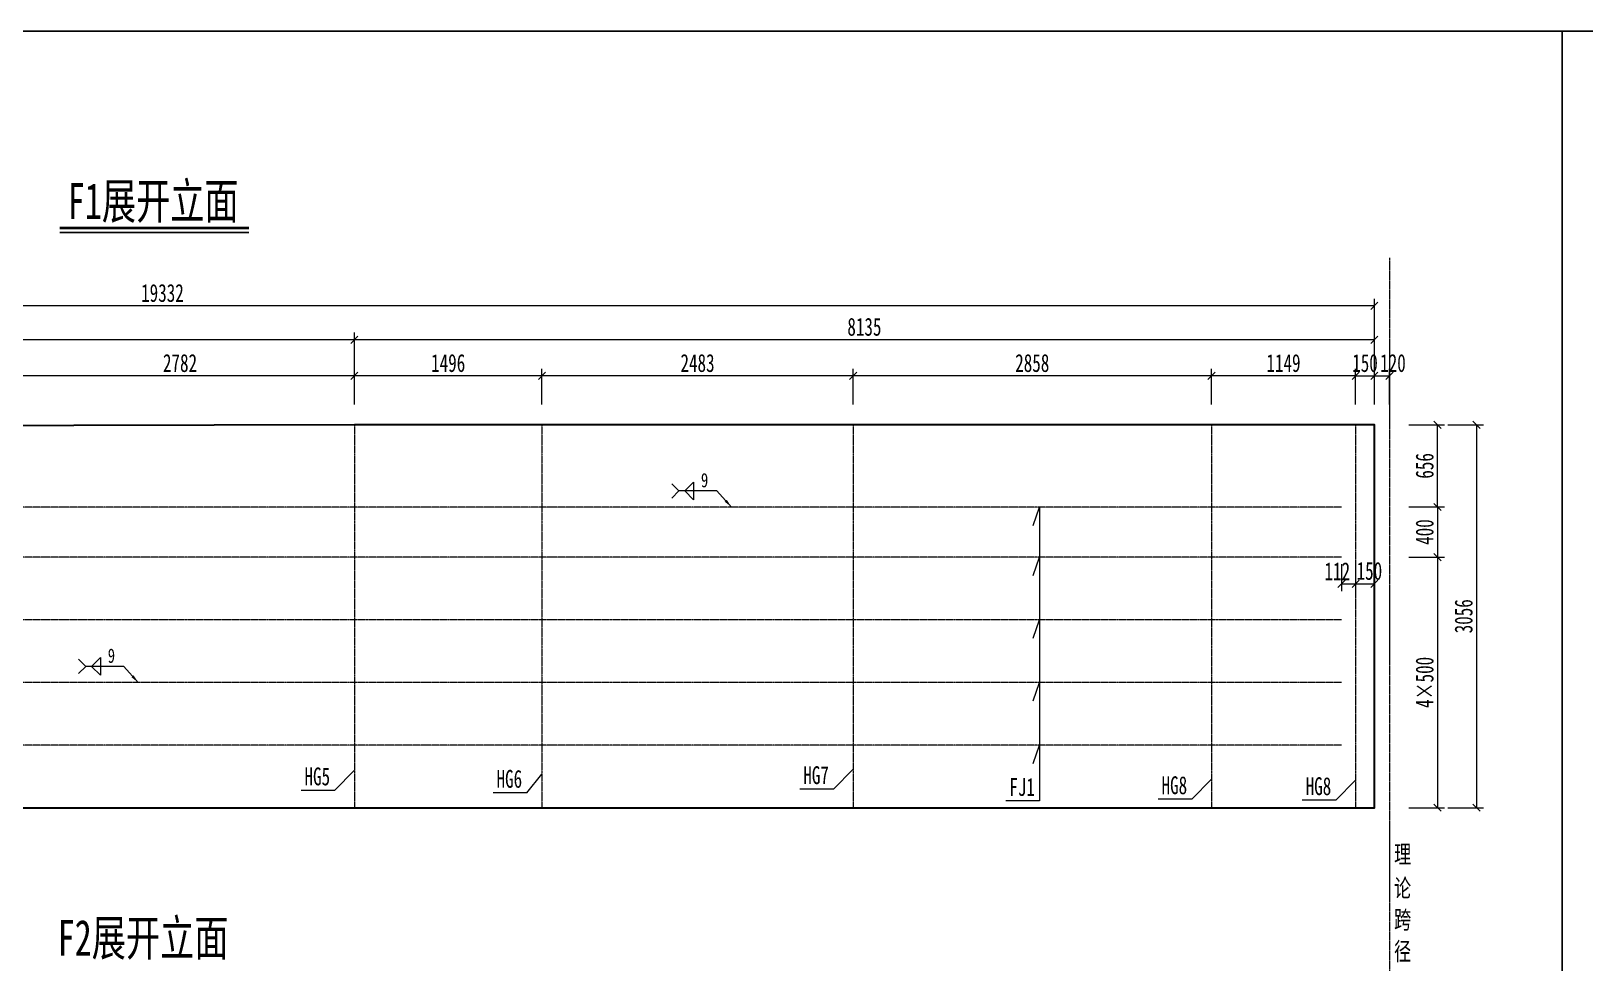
# Model space of a CAD drawing. Header units: millimetres. Extents: x -89049 to 410567, y -307459 to -100425.
# Drawn here: x 288354 to 300748, y -146071 to -138634 of the extents above; entities that cross this region are included whole.
import ezdxf
from ezdxf.enums import TextEntityAlignment as Align

# ---------------------------------------------------------------- set-up
doc = ezdxf.new("R2010")
doc.units = ezdxf.units.MM
doc.linetypes.add('CENTER2', pattern=[28.575, 19.05, -3.175, 3.175, -3.175])
doc.linetypes.add('DASHED', pattern=[0.75, 0.5, -0.25])
doc.layers.get('Defpoints').update_dxf_attribs({"color": 8})
for name, color, linetype, lineweight in [('Dim', 4, 'Continuous', 15), ('中心线', 2, 'CENTER2', 15), ('文字', 7, 'Continuous', 15), ('标注线及字体', 2, 'Continuous', 15), ('桥 构造粗实', 1, 'Continuous', 30), ('细实线', 4, 'Continuous', 15), ('虚线', 7, 'DASHED', 13)]:
    doc.layers.add(name, color=color, linetype=linetype, lineweight=lineweight)
doc.layers.add('Text', color=4, linetype='Continuous')
doc.styles.add('111', font='', dxfattribs={"width": 0.7})
doc.styles.add('BM_Dim', font='', dxfattribs={"width": 0.85})
doc.styles.add('SMEDI', font='', dxfattribs={"width": 0.75})
doc.styles.get("Standard").update_dxf_attribs({"font": ''})
doc.styles.get('111').set_extended_font_data('仿宋_GB2312')
doc.styles.get('BM_Dim').set_extended_font_data('仿宋_GB2312')
doc.styles.get('SMEDI').set_extended_font_data('仿宋_GB2312')
doc.styles.get('Standard').set_extended_font_data('仿宋_GB2312')
doc.dimstyles.new('200', dxfattribs={"dimscale": 0, "dimtxt": 2.5, "dimasz": 1, "dimexe": 1, "dimexo": 1, "dimgap": 0.6, "dimtad": 1, "dimdec": 0, "dimdsep": 46, "dimtxsty": '111', "dimblk": 'OBLIQUE', "dimcen": 0, "dimclrd": 4, "dimclre": 4, "dimclrt": 4, "dimadec": 1, "dimazin": 2, "dimtfac": 1, "dimtdec": 0, "dimtix": 1, "dimtmove": 2, "dimatfit": 3, "dimfxl": 4, "dimfxlon": 1, "dimtolj": 1, "dimlwd": -1, "dimlwe": -1, "dimarcsym": 0})
doc.dimstyles.new('MSteel_1.0_1.0', dxfattribs={"dimtxt": 3, "dimasz": 1.2, "dimexe": 1, "dimexo": 1, "dimgap": 1, "dimtad": 3, "dimtoh": 1, "dimdec": 0, "dimzin": 0, "dimdsep": 46, "dimtxsty": 'Standard', "dimblk": 'ARCHTICK', "dimcen": 0.09, "dimclrd": 3, "dimclre": 3, "dimadec": 0, "dimazin": 0, "dimtfac": 1, "dimtdec": 4, "dimtofl": 0, "dimtmove": 0, "dimatfit": 3, "dimfxl": 1, "dimtolj": 1, "dimtzin": 0, "dimarcsym": 0})

# ---------------------------------------------------------------- blocks, each defined once
blk = doc.blocks.new('_Oblique')
at = {"color": 0, "linetype": 'ByBlock', "lineweight": -2}
blk.add_line((-0.5, -0.5), (0.5, 0.5), dxfattribs=at)
blk = doc.blocks.new('*D4307')
at = {"layer": 'Defpoints', "color": 0, "transparency": 16777216}
for p in [(297769, -141386), (297769, -141815), (298919, -141801)]:
    blk.add_point(p, dxfattribs=at)
at = {"layer": '细实线', "color": 4, "transparency": 16777216}
for p, q in [((297769, -141615), (297769, -141329)), ((298919, -141386), (297769, -141386)), ((298919, -141615), (298919, -141329))]:
    blk.add_line(p, q, dxfattribs=at)
at = {"layer": '细实线', "color": 4, "transparency": 16777216, "xscale": 57.14285714285715, "yscale": 57.14285714285715, "zscale": 57.14285714285715, "rotation": 180}
blk.add_blockref('_Oblique', (297769, -141386), dxfattribs=at)
at = {"layer": '细实线', "color": 4, "transparency": 16777216, "xscale": 57.14285714285715, "yscale": 57.14285714285715, "zscale": 57.14285714285715}
blk.add_blockref('_Oblique', (298919, -141386), dxfattribs=at)
at = {"layer": '细实线', "color": 4, "transparency": 16777216, "insert": (298344, -141284), "char_height": 142.9, "attachment_point": 5, "style": '111'}
blk.add_mtext('\\A1;1149', dxfattribs=at)
blk = doc.blocks.new('*D4308')
at = {"layer": 'Defpoints', "color": 0, "transparency": 16777216}
for p in [(299189, -141386), (299069, -142006), (299189, -142182)]:
    blk.add_point(p, dxfattribs=at)
at = {"layer": '细实线', "color": 4, "transparency": 16777216}
for p, q in [((299069, -141615), (299069, -141329)), ((299069, -141386), (299189, -141386)), ((299189, -141615), (299189, -141329))]:
    blk.add_line(p, q, dxfattribs=at)
at = {"layer": '细实线', "color": 4, "transparency": 16777216, "xscale": 57.14285714285715, "yscale": 57.14285714285715, "zscale": 57.14285714285715, "rotation": 180}
blk.add_blockref('_Oblique', (299069, -141386), dxfattribs=at)
at = {"layer": '细实线', "color": 4, "transparency": 16777216, "xscale": 57.14285714285715, "yscale": 57.14285714285715, "zscale": 57.14285714285715}
blk.add_blockref('_Oblique', (299189, -141386), dxfattribs=at)
at = {"layer": '细实线', "color": 4, "transparency": 16777216, "insert": (299217, -141284), "char_height": 142.9, "attachment_point": 5, "style": '111'}
blk.add_mtext('\\A1;120', dxfattribs=at)
blk = doc.blocks.new('*D4309')
at = {"layer": 'Defpoints', "color": 0, "transparency": 16777216}
for p in [(294912, -141386), (294912, -141721), (297769, -141815)]:
    blk.add_point(p, dxfattribs=at)
at = {"layer": '细实线', "color": 4, "transparency": 16777216}
for p, q in [((294912, -141615), (294912, -141329)), ((297769, -141386), (294912, -141386)), ((297769, -141615), (297769, -141329))]:
    blk.add_line(p, q, dxfattribs=at)
at = {"layer": '细实线', "color": 4, "transparency": 16777216, "xscale": 57.14285714285715, "yscale": 57.14285714285715, "zscale": 57.14285714285715, "rotation": 180}
blk.add_blockref('_Oblique', (294912, -141386), dxfattribs=at)
at = {"layer": '细实线', "color": 4, "transparency": 16777216, "xscale": 57.14285714285715, "yscale": 57.14285714285715, "zscale": 57.14285714285715}
blk.add_blockref('_Oblique', (297769, -141386), dxfattribs=at)
at = {"layer": '细实线', "color": 4, "transparency": 16777216, "insert": (296340, -141284), "char_height": 142.9, "attachment_point": 5, "style": '111'}
blk.add_mtext('\\A1;2858', dxfattribs=at)
blk = doc.blocks.new('*D4310')
at = {"layer": 'Defpoints', "color": 0, "transparency": 16777216}
for p in [(292429, -141386), (292429, -141696), (294912, -141721)]:
    blk.add_point(p, dxfattribs=at)
at = {"layer": '细实线', "color": 4, "transparency": 16777216}
for p, q in [((292429, -141615), (292429, -141329)), ((294912, -141386), (292429, -141386)), ((294912, -141615), (294912, -141329))]:
    blk.add_line(p, q, dxfattribs=at)
at = {"layer": '细实线', "color": 4, "transparency": 16777216, "xscale": 57.14285714285715, "yscale": 57.14285714285715, "zscale": 57.14285714285715, "rotation": 180}
blk.add_blockref('_Oblique', (292429, -141386), dxfattribs=at)
at = {"layer": '细实线', "color": 4, "transparency": 16777216, "xscale": 57.14285714285715, "yscale": 57.14285714285715, "zscale": 57.14285714285715}
blk.add_blockref('_Oblique', (294912, -141386), dxfattribs=at)
at = {"layer": '细实线', "color": 4, "transparency": 16777216, "insert": (293670, -141284), "char_height": 142.9, "attachment_point": 5, "style": '111'}
blk.add_mtext('\\A1;2483', dxfattribs=at)
blk = doc.blocks.new('*D4311')
at = {"layer": 'Defpoints', "color": 0, "transparency": 16777216}
for p in [(279736, -140827), (299069, -141683), (279736, -141803)]:
    blk.add_point(p, dxfattribs=at)
at = {"layer": '细实线', "color": 4, "transparency": 16777216}
for p, q in [((279736, -141056), (279736, -140770)), ((299069, -141056), (299069, -140770)), ((299069, -140827), (279736, -140827))]:
    blk.add_line(p, q, dxfattribs=at)
at = {"layer": '细实线', "color": 4, "transparency": 16777216, "xscale": 57.14285714285715, "yscale": 57.14285714285715, "zscale": 57.14285714285715, "rotation": 180}
blk.add_blockref('_Oblique', (279736, -140827), dxfattribs=at)
at = {"layer": '细实线', "color": 4, "transparency": 16777216, "xscale": 57.14285714285715, "yscale": 57.14285714285715, "zscale": 57.14285714285715}
blk.add_blockref('_Oblique', (299069, -140827), dxfattribs=at)
at = {"layer": '细实线', "color": 4, "transparency": 16777216, "insert": (289402, -140725), "char_height": 142.9, "attachment_point": 5, "style": '111'}
blk.add_mtext('\\A1;19332', dxfattribs=at)
blk = doc.blocks.new('*D4312')
at = {"layer": 'Defpoints', "color": 0, "transparency": 16777216}
for p in [(290933, -141386), (292429, -141696), (290933, -141876)]:
    blk.add_point(p, dxfattribs=at)
at = {"layer": '细实线', "color": 4, "transparency": 16777216}
for p, q in [((290933, -141615), (290933, -141329)), ((292429, -141386), (290933, -141386)), ((292429, -141615), (292429, -141329))]:
    blk.add_line(p, q, dxfattribs=at)
at = {"layer": '细实线', "color": 4, "transparency": 16777216, "xscale": 57.14285714285715, "yscale": 57.14285714285715, "zscale": 57.14285714285715, "rotation": 180}
blk.add_blockref('_Oblique', (290933, -141386), dxfattribs=at)
at = {"layer": '细实线', "color": 4, "transparency": 16777216, "xscale": 57.14285714285715, "yscale": 57.14285714285715, "zscale": 57.14285714285715}
blk.add_blockref('_Oblique', (292429, -141386), dxfattribs=at)
at = {"layer": '细实线', "color": 4, "transparency": 16777216, "insert": (291681, -141284), "char_height": 142.9, "attachment_point": 5, "style": '111'}
blk.add_mtext('\\A1;1496', dxfattribs=at)
blk = doc.blocks.new('*D4313')
at = {"layer": 'Defpoints', "color": 0, "transparency": 16777216}
for p in [(288151, -141386), (288151, -141840), (290933, -141876)]:
    blk.add_point(p, dxfattribs=at)
at = {"layer": '细实线', "color": 4, "transparency": 16777216}
for p, q in [((288151, -141615), (288151, -141329)), ((290933, -141386), (288151, -141386)), ((290933, -141615), (290933, -141329))]:
    blk.add_line(p, q, dxfattribs=at)
at = {"layer": '细实线', "color": 4, "transparency": 16777216, "xscale": 57.14285714285715, "yscale": 57.14285714285715, "zscale": 57.14285714285715, "rotation": 180}
blk.add_blockref('_Oblique', (288151, -141386), dxfattribs=at)
at = {"layer": '细实线', "color": 4, "transparency": 16777216, "xscale": 57.14285714285715, "yscale": 57.14285714285715, "zscale": 57.14285714285715}
blk.add_blockref('_Oblique', (290933, -141386), dxfattribs=at)
at = {"layer": '细实线', "color": 4, "transparency": 16777216, "insert": (289542, -141284), "char_height": 142.9, "attachment_point": 5, "style": '111'}
blk.add_mtext('\\A1;2782', dxfattribs=at)
blk = doc.blocks.new('*D4317')
at = {"layer": 'Defpoints', "color": 0, "transparency": 16777216}
for p in [(298807, -142432), (298807, -142832), (299572, -142832)]:
    blk.add_point(p, dxfattribs=at)
at = {"layer": '细实线', "color": 4, "transparency": 16777216}
for p, q in [((299343, -142432), (299629, -142432)), ((299572, -142432), (299572, -142832)), ((299343, -142832), (299629, -142832))]:
    blk.add_line(p, q, dxfattribs=at)
at = {"layer": '细实线', "color": 4, "transparency": 16777216, "xscale": 57.14285714285715, "yscale": 57.14285714285715, "zscale": 57.14285714285715}
for p, rotation in [((299572, -142432), 90), ((299572, -142832), 270)]:
    blk.add_blockref('_Oblique', p, dxfattribs=dict(at, rotation=rotation))
at = {"layer": '细实线', "color": 4, "transparency": 16777216, "insert": (299470, -142632), "char_height": 142.9, "attachment_point": 5, "rotation": 90, "style": '111'}
blk.add_mtext('\\A1;400', dxfattribs=at)
blk = doc.blocks.new('*D4318')
at = {"layer": 'Defpoints', "color": 0, "transparency": 16777216}
for p in [(298807, -142832), (298807, -144832), (299572, -144832)]:
    blk.add_point(p, dxfattribs=at)
at = {"layer": '细实线', "color": 4, "transparency": 16777216}
for p, q in [((299343, -142832), (299629, -142832)), ((299572, -142832), (299572, -144832)), ((299343, -144832), (299629, -144832))]:
    blk.add_line(p, q, dxfattribs=at)
at = {"layer": '细实线', "color": 4, "transparency": 16777216, "xscale": 57.14285714285715, "yscale": 57.14285714285715, "zscale": 57.14285714285715}
for p, rotation in [((299572, -142832), 90), ((299572, -144832), 270)]:
    blk.add_blockref('_Oblique', p, dxfattribs=dict(at, rotation=rotation))
at = {"layer": '细实线', "color": 4, "transparency": 16777216, "insert": (299470, -143832), "char_height": 142.9, "attachment_point": 5, "rotation": 90, "style": '111'}
blk.add_mtext('\\A1;4×500', dxfattribs=at)
blk = doc.blocks.new('*D4319')
at = {"layer": 'Defpoints', "color": 0, "transparency": 16777216}
for p in [(299069, -141776), (299069, -144832), (299883, -144832)]:
    blk.add_point(p, dxfattribs=at)
at = {"layer": '细实线', "color": 4, "transparency": 16777216}
for p, q in [((299655, -141776), (299940, -141776)), ((299883, -141776), (299883, -144832)), ((299655, -144832), (299940, -144832))]:
    blk.add_line(p, q, dxfattribs=at)
at = {"layer": '细实线', "color": 4, "transparency": 16777216, "xscale": 57.14285714285715, "yscale": 57.14285714285715, "zscale": 57.14285714285715}
for p, rotation in [((299883, -141776), 90), ((299883, -144832), 270)]:
    blk.add_blockref('_Oblique', p, dxfattribs=dict(at, rotation=rotation))
at = {"layer": '细实线', "color": 4, "transparency": 16777216, "insert": (299781, -143304), "char_height": 142.9, "attachment_point": 5, "rotation": 90, "style": '111'}
blk.add_mtext('\\A1;3056', dxfattribs=at)
blk = doc.blocks.new('*D4324')
at = {"layer": 'Defpoints', "color": 0, "transparency": 16777216}
for p in [(290933, -141098), (290933, -141776), (299069, -141822)]:
    blk.add_point(p, dxfattribs=at)
at = {"layer": '细实线', "color": 4, "transparency": 16777216}
for p, q in [((290933, -141326), (290933, -141040)), ((299069, -141326), (299069, -141040)), ((299069, -141098), (290933, -141098))]:
    blk.add_line(p, q, dxfattribs=at)
at = {"layer": '细实线', "color": 4, "transparency": 16777216, "xscale": 57.14285714285715, "yscale": 57.14285714285715, "zscale": 57.14285714285715, "rotation": 180}
blk.add_blockref('_Oblique', (290933, -141098), dxfattribs=at)
at = {"layer": '细实线', "color": 4, "transparency": 16777216, "xscale": 57.14285714285715, "yscale": 57.14285714285715, "zscale": 57.14285714285715}
blk.add_blockref('_Oblique', (299069, -141098), dxfattribs=at)
at = {"layer": '细实线', "color": 4, "transparency": 16777216, "insert": (295001, -140995), "char_height": 142.9, "attachment_point": 5, "style": '111'}
blk.add_mtext('\\A1;8135', dxfattribs=at)
blk = doc.blocks.new('*D4325')
at = {"layer": 'Defpoints', "color": 0, "transparency": 16777216}
for p in [(279736, -141098), (290933, -141776), (279736, -141803)]:
    blk.add_point(p, dxfattribs=at)
at = {"layer": '细实线', "color": 4, "transparency": 16777216}
for p, q in [((279736, -141326), (279736, -141040)), ((290933, -141326), (290933, -141040)), ((290933, -141098), (279736, -141098))]:
    blk.add_line(p, q, dxfattribs=at)
at = {"layer": '细实线', "color": 4, "transparency": 16777216, "xscale": 57.14285714285715, "yscale": 57.14285714285715, "zscale": 57.14285714285715, "rotation": 180}
blk.add_blockref('_Oblique', (279736, -141098), dxfattribs=at)
at = {"layer": '细实线', "color": 4, "transparency": 16777216, "xscale": 57.14285714285715, "yscale": 57.14285714285715, "zscale": 57.14285714285715}
blk.add_blockref('_Oblique', (290933, -141098), dxfattribs=at)
at = {"layer": '细实线', "color": 4, "transparency": 16777216, "insert": (285335, -140995), "char_height": 142.9, "attachment_point": 5, "style": '111'}
blk.add_mtext('\\A1;11197', dxfattribs=at)
blk = doc.blocks.new('*D4327')
at = {"layer": 'Defpoints', "color": 0, "transparency": 16777216}
for p in [(298807, -141776), (299572, -141776), (298807, -142432)]:
    blk.add_point(p, dxfattribs=at)
at = {"layer": '细实线', "color": 4, "transparency": 16777216}
for p, q in [((299343, -141776), (299629, -141776)), ((299572, -142432), (299572, -141776)), ((299343, -142432), (299629, -142432))]:
    blk.add_line(p, q, dxfattribs=at)
at = {"layer": '细实线', "color": 4, "transparency": 16777216, "xscale": 57.14285714285715, "yscale": 57.14285714285715, "zscale": 57.14285714285715}
for p, rotation in [((299572, -141776), 90), ((299572, -142432), 270)]:
    blk.add_blockref('_Oblique', p, dxfattribs=dict(at, rotation=rotation))
at = {"layer": '细实线', "color": 4, "transparency": 16777216, "insert": (299470, -142104), "char_height": 142.9, "attachment_point": 5, "rotation": 90, "style": '111'}
blk.add_mtext('\\A1;656', dxfattribs=at)
blk = doc.blocks.new('*D4328')
at = {"layer": 'Defpoints', "color": 0, "transparency": 16777216}
for p in [(298807, -142832), (298919, -142830), (298919, -143045)]:
    blk.add_point(p, dxfattribs=at)
at = {"layer": '细实线', "color": 4, "transparency": 16777216}
for p, q in [((298807, -142889), (298807, -143103)), ((298919, -142887), (298919, -143103)), ((298807, -143045), (298919, -143045))]:
    blk.add_line(p, q, dxfattribs=at)
at = {"layer": '细实线', "color": 4, "transparency": 16777216, "xscale": 57.14285714285715, "yscale": 57.14285714285715, "zscale": 57.14285714285715, "rotation": 180}
blk.add_blockref('_Oblique', (298807, -143045), dxfattribs=at)
at = {"layer": '细实线', "color": 4, "transparency": 16777216, "xscale": 57.14285714285715, "yscale": 57.14285714285715, "zscale": 57.14285714285715}
blk.add_blockref('_Oblique', (298919, -143045), dxfattribs=at)
at = {"layer": '细实线', "color": 4, "transparency": 16777216, "insert": (298773, -142945), "char_height": 142.9, "attachment_point": 5, "style": '111'}
blk.add_mtext('\\A1;112', dxfattribs=at)
blk = doc.blocks.new('_ArchTick')
at = {"color": 0, "linetype": 'ByBlock', "const_width": 0.15}
blk.add_lwpolyline([(-0.5, -0.5), (0.5, 0.5)], dxfattribs=at)
blk = doc.blocks.new('角焊缝2')
at = {"layer": 'Dim'}
blk.add_line((-3138.01, 370.22), (-3132.7, 370.22), dxfattribs=at)
blk.add_lwpolyline([(-3134.75, 371.45), (-3134.75, 368.99), (-3133.52, 370.22)], close=True, dxfattribs=at)
blk.add_lwpolyline([(-3131.7, 369.22), (-3132.7, 370.22), (-3131.7, 371.22)], dxfattribs=at)
blk = doc.blocks.new('*D4333')
at = {"layer": 'Defpoints', "color": 0, "transparency": 16777216}
for p in [(298919, -142830), (299069, -142830), (299069, -143045)]:
    blk.add_point(p, dxfattribs=at)
at = {"layer": '细实线', "color": 4, "transparency": 16777216}
for p, q in [((298919, -142887), (298919, -143103)), ((299069, -142887), (299069, -143103)), ((298919, -143045), (299069, -143045))]:
    blk.add_line(p, q, dxfattribs=at)
at = {"layer": '细实线', "color": 4, "transparency": 16777216, "xscale": 57.14285714285715, "yscale": 57.14285714285715, "zscale": 57.14285714285715, "rotation": 180}
blk.add_blockref('_Oblique', (298919, -143045), dxfattribs=at)
at = {"layer": '细实线', "color": 4, "transparency": 16777216, "xscale": 57.14285714285715, "yscale": 57.14285714285715, "zscale": 57.14285714285715}
blk.add_blockref('_Oblique', (299069, -143045), dxfattribs=at)
at = {"layer": '细实线', "color": 4, "transparency": 16777216, "insert": (299029, -142943), "char_height": 142.9, "attachment_point": 5, "style": '111'}
blk.add_mtext('\\A1;150', dxfattribs=at)
blk = doc.blocks.new('*D4334')
at = {"layer": 'Defpoints', "color": 0, "transparency": 16777216}
for p in [(299069, -141386), (298919, -141806), (299069, -141822)]:
    blk.add_point(p, dxfattribs=at)
at = {"layer": '细实线', "color": 4, "transparency": 16777216}
for p, q in [((298919, -141386), (298861, -141386)), ((298919, -141615), (298919, -141329)), ((298919, -141386), (299069, -141386)), ((299069, -141615), (299069, -141329)), ((299069, -141386), (299126, -141386))]:
    blk.add_line(p, q, dxfattribs=at)
at = {"layer": '细实线', "color": 4, "transparency": 16777216, "xscale": 57.14285714285715, "yscale": 57.14285714285715, "zscale": 57.14285714285715}
blk.add_blockref('_Oblique', (298919, -141386), dxfattribs=at)
at = {"layer": '细实线', "color": 4, "transparency": 16777216, "xscale": 57.14285714285715, "yscale": 57.14285714285715, "zscale": 57.14285714285715, "rotation": 180}
blk.add_blockref('_Oblique', (299069, -141386), dxfattribs=at)
at = {"layer": '细实线', "color": 4, "transparency": 16777216, "insert": (298994, -141284), "char_height": 142.9, "attachment_point": 5, "style": '111'}
blk.add_mtext('\\A1;150', dxfattribs=at)

msp = doc.modelspace()

# ---------------------------------------------------------------- linework, layer by layer
at = {"color": 4}
msp.add_line((290091.5, -140240.9), (288582.1, -140240.9), dxfattribs=at)
at = {"color": 6, "const_width": 20.6}
msp.add_lwpolyline([(290091.5, -140206.6), (288582.1, -140206.6)], dxfattribs=at)
at = {"layer": 'Defpoints'}
for points in [[(278566.6, -138634.1), (300566.6, -138634.1), (300566.6, -153251.3), (278566.6, -153251.3)], [(300566.6, -138634.1), (322566.6, -138634.1), (322566.6, -153251.3), (300566.6, -153251.3)]]:
    msp.add_lwpolyline(points, close=True, dxfattribs=at)
at = {"layer": '中心线', "ltscale": 0.3}
msp.add_line((299188.6, -140443.4), (299188.6, -150336.6), dxfattribs=at)
at = {"layer": '桥 构造粗实'}
msp.add_lwpolyline([(279736.3, -144832.2), (299068.6, -144832.2), (299068.6, -141776.2), (290933.1, -141776.2), (279736.3, -141803.4), (279736.3, -144832.2)], dxfattribs=at)
at = {"layer": '细实线'}
for p, q in [((296347.8, -142579.5), (296397.6, -142432.2)), ((296397.6, -142432.2), (296397.6, -144777.9)), ((296347.8, -142979.5), (296397.6, -142832.2)), ((296347.8, -143479.5), (296397.6, -143332.2)), ((296347.8, -143979.5), (296397.6, -143832.2)), ((296347.8, -144479.5), (296397.6, -144332.2)), ((290775.5, -144693.8), (290933.1, -144533.3)), ((292307.4, -144713.4), (292428.7, -144564.5)), ((294753.9, -144684.1), (294911.5, -144523.6)), ((297611.8, -144764.4), (297769.4, -144603.9)), ((298761, -144771.9), (298918.6, -144611.4)), ((290775.5, -144693.8), (290507.8, -144693.8)), ((292307.4, -144713.4), (292039.7, -144713.4)), ((294753.9, -144684.1), (294486.2, -144684.1)), ((296397.6, -144777.9), (296130, -144777.9)), ((297611.8, -144764.4), (297344.1, -144764.4)), ((298761, -144771.9), (298493.3, -144771.9))]:
    msp.add_line(p, q, dxfattribs=at)
at = {"layer": '虚线', "ltscale": 5}
for p, q in [((290933.1, -141776.2), (290933.1, -144832.2)), ((292428.7, -141776.2), (292428.7, -144832.2)), ((294911.5, -141776.2), (294911.5, -144832.2)), ((297769.4, -141776.2), (297769.4, -144832.2)), ((298918.6, -141776.2), (298918.6, -144832.2)), ((298806.6, -142432.2), (279736.3, -142432.2)), ((298806.6, -142832.2), (279736.3, -142832.2)), ((298806.6, -143332.2), (279736.3, -143332.2)), ((298806.6, -143832.2), (279736.3, -143832.2)), ((298806.6, -144332.2), (279736.3, -144332.2))]:
    msp.add_line(p, q, dxfattribs=at)

# ---------------------------------------------------------------- block references
at = {"layer": '细实线', "color": 8, "xscale": -57.1428571428572, "yscale": 57.1428571428572, "zscale": 57.1428571428572}
for p in [(114509.8, -163458.9), (109778.3, -164859.7)]:
    msp.add_blockref('角焊缝2', p, dxfattribs=at)

# ---------------------------------------------------------------- texts
at = {"layer": 'Text', "style": 'SMEDI', "width": 0.75}
for p in [(293697.1, -142217.8), (288965.6, -143618.6)]:
    msp.add_text('9', height=114.3, dxfattribs=at).set_placement(p, align=Align.MIDDLE_LEFT)
at = {"layer": '文字', "style": 'BM_Dim', "width": 0.7}
for s, height, p in [('HG5', 142.86, (290637.1, -144696.1)), ('HG7', 142.86, (294615.5, -144686.4)), ('HG6', 142.86, (292169, -144715.7)), ('FJ1', 142.86, (296259.2, -144780.2)), ('HG8', 142.86, (297473.4, -144766.7)), ('HG8', 142.86, (298622.6, -144774.2)), ('理', 142.9, (299293.9, -145316.9)), ('论', 142.9, (299293.9, -145587)), ('跨', 142.9, (299293.9, -145839.5)), ('径', 142.9, (299293.9, -146092.1))]:
    msp.add_text(s, height=height, dxfattribs=at).set_placement(p, align=Align.BOTTOM_CENTER)
at = {"layer": '标注线及字体', "style": '111', "width": 0.7}
for s, p in [('F1展开立面', (289328.1, -139984.4)), ('F2展开立面', (289247.1, -145864.3))]:
    msp.add_text(s, height=285.71, dxfattribs=at).set_placement(p, align=Align.MIDDLE)

# ---------------------------------------------------------------- dimensions: what is measured, and where the dimension line sits
at = {"layer": '细实线'}
for base, p1, p2, angle, override, picture, middle in [((279736.3, -140826.9), (299068.6, -141682.5), (279736.3, -141803.4), 180, {"dimscale": 57.142857, "dimblk": 'Oblique'}, '*D4311', (289402.5, -140724.7)), ((279736.3, -141097.6), (290933.1, -141776.2), (279736.3, -141803.4), 180, {"dimscale": 57.142857, "dimblk": 'Oblique'}, '*D4325', (285334.7, -140995.3)), ((290933.1172, -141097.576), (299068.6015, -141821.9133), (290933.1172, -141776.2091), 180, {"dimscale": 57.142857, "dimblk": 'Oblique'}, '*D4324', (295000.8594, -140995.3366)), ((288150.8, -141386.5), (290933.1, -141875.7), (288150.8, -141840.4), 180, {"dimscale": 57.142857, "dimblk": 'Oblique'}, '*D4313', (289541.9, -141284.2)), ((290933.1, -141386.5), (292428.7, -141696.4), (290933.1, -141875.7), 180, {"dimscale": 57.142857, "dimblk": 'Oblique'}, '*D4312', (291680.9, -141284.2)), ((292428.7, -141386.5), (294911.5, -141721.1), (292428.7, -141696.4), 180, {"dimscale": 57.142857, "dimblk": 'Oblique'}, '*D4310', (293670.1, -141284.2)), ((294911.5, -141386.5), (297769.4, -141815.2), (294911.5, -141721.1), 180, {"dimscale": 57.142857, "dimblk": 'Oblique'}, '*D4309', (296340.5, -141284.2)), ((297769.4, -141386.5), (298918.6, -141800.5), (297769.4, -141815.2), 180, {"dimscale": 57.142857, "dimblk": 'Oblique'}, '*D4307', (298344, -141284.2)), ((299068.6, -141386.5), (298918.6, -141806), (299068.6, -141821.9), 180, {"dimscale": 57.142857, "dimblk": 'Oblique'}, '*D4334', (298993.6, -141284.2)), ((299572, -141776.2), (298806.6, -142432.2), (298806.6, -141776.2), 90, {"dimscale": 57.142857, "dimblk": 'Oblique'}, '*D4327', (299469.7, -142104.2)), ((299883.3, -144832.2), (299068.6, -141776.3), (299068.6, -144832.2), 90, {"dimscale": 57.142857, "dimtxsty": '111', "dimblk": 'Oblique'}, '*D4319', (299781, -143304.3)), ((299572, -142832.2), (298806.6, -142432.2), (298806.6, -142832.2), 90, {"dimscale": 57.142857, "dimblk": 'Oblique'}, '*D4317', (299469.7, -142632.2))]:
    dim = msp.add_linear_dim(base=base, p1=p1, p2=p2, angle=angle, dimstyle='200', override=override, dxfattribs=at)
    dim.commit()
    dim.dimension.update_dxf_attribs({"geometry": picture, "text_midpoint": middle})
for base, p1, p2, picture, middle in [((299188.6, -141386.5), (299068.6, -142005.6), (299188.6, -142181.6), '*D4308', (299217, -141284.2)), ((298918.6, -143045.5), (298806.6, -142832.2), (298918.6, -142830.3), '*D4328', (298773.3, -142944.8)), ((299068.6, -143045.5), (298918.6, -142830.3), (299068.6, -142830.3), '*D4333', (299028.8, -142943.2))]:
    dim = msp.add_linear_dim(base=base, p1=p1, p2=p2, angle=180, dimstyle='200', override={"dimscale": 57.142857, "dimblk": 'Oblique'}, dxfattribs=at)
    dim.commit()
    dim.dimension.update_dxf_attribs({"geometry": picture, "text_midpoint": middle, "dimtype": 160})
dim = msp.add_linear_dim(base=(299572, -144832.2), p1=(298806.6, -142832.2), p2=(298806.6, -144832.2), angle=90, text='4×500', dimstyle='200', override={"dimscale": 57.142857, "dimtxsty": '111', "dimblk": 'Oblique'}, dxfattribs=at)
dim.commit()
dim.dimension.update_dxf_attribs({"geometry": '*D4318', "text_midpoint": (299469.7, -143832.2)})

# ---------------------------------------------------------------- leaders
at = {"layer": 'Dim'}
for points in [[(293940.5, -142432.9), (293824.6, -142303.3)], [(289209, -143833.7), (289093.1, -143704.1)]]:
    msp.add_leader(points, dimstyle='MSteel_1.0_1.0', override={"dimscale": 57.142857, "dimclrd": 256}, dxfattribs=at)

doc.saveas('drawing.dxf')
